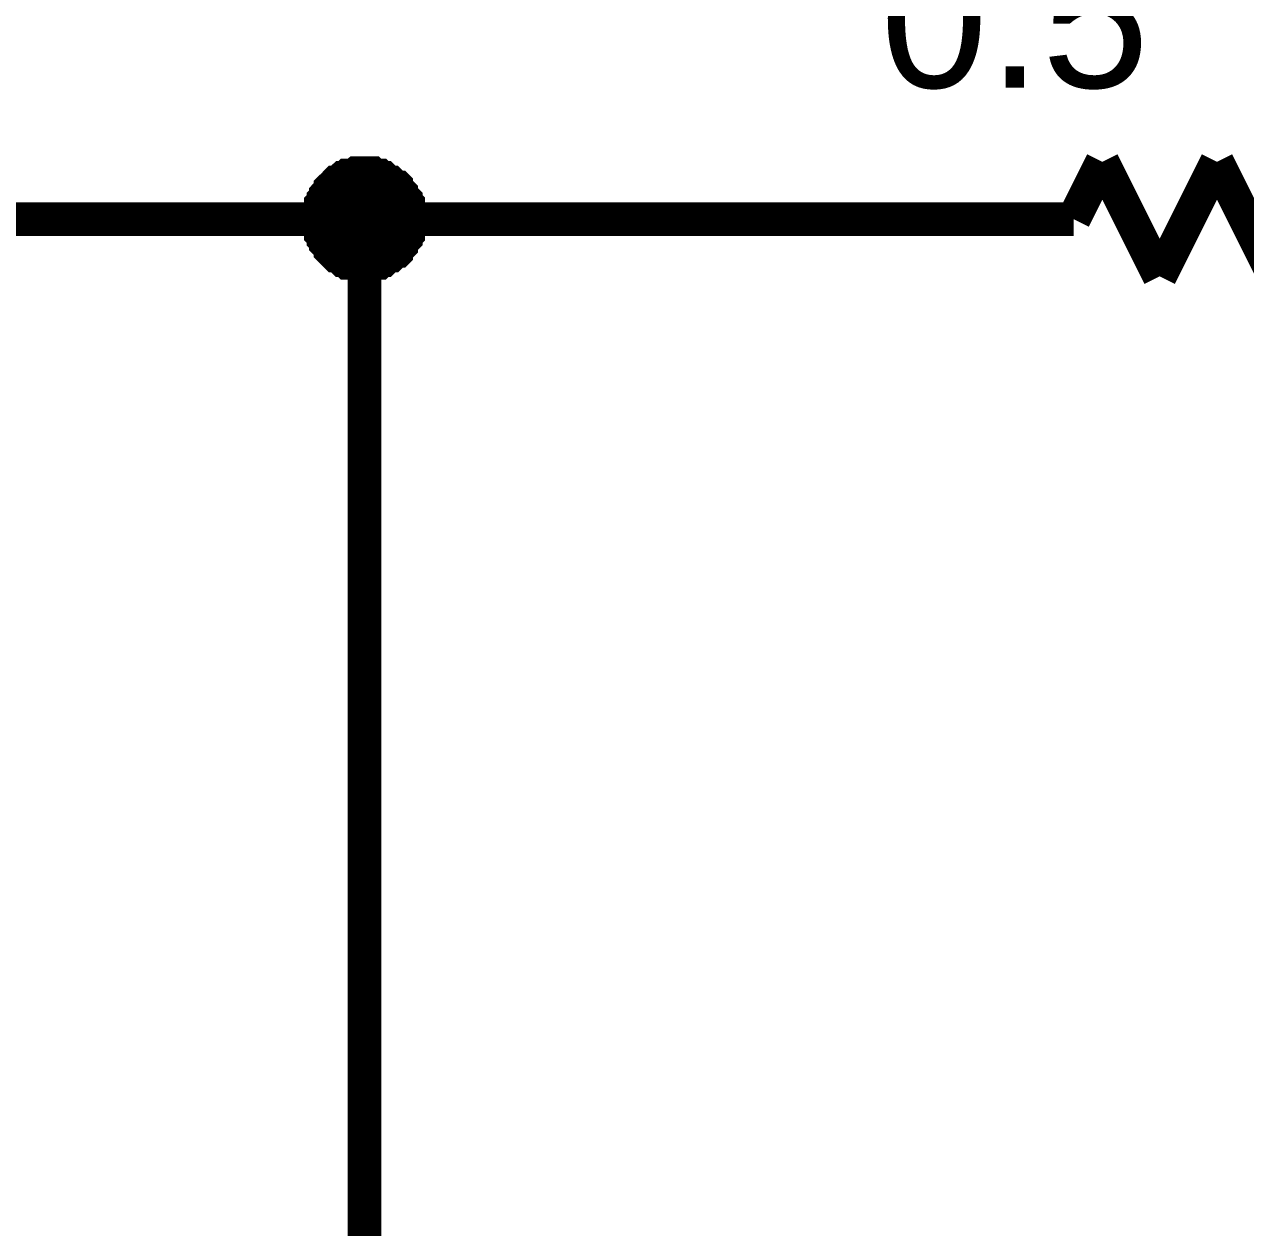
# Model space of a CAD drawing. Header units: millimetres. Extents: x 0 to 594, y 0 to 420.
# Drawn here: x 370.08 to 380.9, y 359.35 to 370.01 of the extents above; entities that cross this region are included whole.
import ezdxf

# ---------------------------------------------------------------- set-up
doc = ezdxf.new("R2010")
doc.units = ezdxf.units.MM
doc.layers.add('Sheet', color=255, linetype='Continuous')
doc.styles.get("Standard").update_dxf_attribs({"font": 'arial.ttf'})

msp = doc.modelspace()

# ---------------------------------------------------------------- linework, layer by layer
at = {"layer": 'Sheet', "color": 0}
for points, const_width in [([(379.632, 368.796), (379.378, 368.288)], 0.3), ([(380.14, 367.78), (379.632, 368.796)], 0.3), ([(380.648, 368.796), (380.14, 367.78)], 0.3), ([(381.156, 367.78), (380.648, 368.796)], 0.3), ([(372.583, 368.288), (372.583, 368.31), (372.583, 368.331), (372.583, 368.373), (372.583, 368.394), (372.605, 368.415), (372.605, 368.437), (372.605, 368.458), (372.626, 368.479), (372.626, 368.5), (372.647, 368.521), (372.647, 368.542), (372.668, 368.564), (372.689, 368.585), (372.689, 368.606), (372.71, 368.627), (372.732, 368.648), (372.753, 368.669), (372.753, 368.669), (372.774, 368.691), (372.795, 368.712), (372.816, 368.712), (372.837, 368.733), (372.859, 368.754), (372.88, 368.754), (372.901, 368.775), (372.943, 368.775), (372.964, 368.775), (372.986, 368.796), (373.007, 368.796), (373.028, 368.796), (373.07, 368.796), (373.091, 368.796)], 0.0991), ([(372.583, 368.288), (372.583, 368.31), (372.583, 368.331), (372.583, 368.373), (372.583, 368.394), (372.605, 368.415), (372.605, 368.437), (372.605, 368.458), (372.626, 368.479), (372.626, 368.5), (372.647, 368.521), (372.647, 368.542), (372.668, 368.564), (372.689, 368.585), (372.689, 368.606), (372.71, 368.627), (372.732, 368.648), (372.753, 368.669), (372.753, 368.669), (372.774, 368.691), (372.795, 368.712), (372.816, 368.712), (372.837, 368.733), (372.859, 368.754), (372.88, 368.754), (372.901, 368.775), (372.943, 368.775), (372.964, 368.775), (372.986, 368.796), (373.007, 368.796), (373.028, 368.796), (373.07, 368.796), (373.091, 368.796)], 0.0991), ([(372.583, 368.288), (372.583, 368.31), (372.583, 368.331), (372.583, 368.373), (372.583, 368.394), (372.605, 368.415), (372.605, 368.437), (372.605, 368.458), (372.626, 368.479), (372.626, 368.5), (372.647, 368.521), (372.647, 368.542), (372.668, 368.564), (372.689, 368.585), (372.689, 368.606), (372.71, 368.627), (372.732, 368.648), (372.753, 368.669), (372.753, 368.669), (372.774, 368.691), (372.795, 368.712), (372.816, 368.712), (372.837, 368.733), (372.859, 368.754), (372.88, 368.754), (372.901, 368.775), (372.943, 368.775), (372.964, 368.775), (372.986, 368.796), (373.007, 368.796), (373.028, 368.796), (373.07, 368.796), (373.091, 368.796)], 0.0991), ([(372.583, 368.288), (372.583, 368.31), (372.583, 368.331), (372.583, 368.373), (372.583, 368.394), (372.605, 368.415), (372.605, 368.437), (372.605, 368.458), (372.626, 368.479), (372.626, 368.5), (372.647, 368.521), (372.647, 368.542), (372.668, 368.564), (372.689, 368.585), (372.689, 368.606), (372.71, 368.627), (372.732, 368.648), (372.753, 368.669), (372.753, 368.669), (372.774, 368.691), (372.795, 368.712), (372.816, 368.712), (372.837, 368.733), (372.859, 368.754), (372.88, 368.754), (372.901, 368.775), (372.943, 368.775), (372.964, 368.775), (372.986, 368.796), (373.007, 368.796), (373.028, 368.796), (373.07, 368.796), (373.091, 368.796)], 0.0991), ([(372.583, 368.288), (372.583, 368.31), (372.583, 368.331), (372.583, 368.373), (372.583, 368.394), (372.605, 368.415), (372.605, 368.437), (372.605, 368.458), (372.626, 368.479), (372.626, 368.5), (372.647, 368.521), (372.647, 368.542), (372.668, 368.564), (372.689, 368.585), (372.689, 368.606), (372.71, 368.627), (372.732, 368.648), (372.753, 368.669), (372.753, 368.669), (372.774, 368.691), (372.795, 368.712), (372.816, 368.712), (372.837, 368.733), (372.859, 368.754), (372.88, 368.754), (372.901, 368.775), (372.943, 368.775), (372.964, 368.775), (372.986, 368.796), (373.007, 368.796), (373.028, 368.796), (373.07, 368.796), (373.091, 368.796)], 0.0991), ([(372.583, 368.288), (372.583, 368.31), (372.583, 368.331), (372.583, 368.373), (372.583, 368.394), (372.605, 368.415), (372.605, 368.437), (372.605, 368.458), (372.626, 368.479), (372.626, 368.5), (372.647, 368.521), (372.647, 368.542), (372.668, 368.564), (372.689, 368.585), (372.689, 368.606), (372.71, 368.627), (372.732, 368.648), (372.753, 368.669), (372.753, 368.669), (372.774, 368.691), (372.795, 368.712), (372.816, 368.712), (372.837, 368.733), (372.859, 368.754), (372.88, 368.754), (372.901, 368.775), (372.943, 368.775), (372.964, 368.775), (372.986, 368.796), (373.007, 368.796), (373.028, 368.796), (373.07, 368.796), (373.091, 368.796)], 0.0991), ([(372.583, 368.288), (372.583, 368.31), (372.583, 368.331), (372.583, 368.373), (372.583, 368.394), (372.605, 368.415), (372.605, 368.437), (372.605, 368.458), (372.626, 368.479), (372.626, 368.5), (372.647, 368.521), (372.647, 368.542), (372.668, 368.564), (372.689, 368.585), (372.689, 368.606), (372.71, 368.627), (372.732, 368.648), (372.753, 368.669), (372.753, 368.669), (372.774, 368.691), (372.795, 368.712), (372.816, 368.712), (372.837, 368.733), (372.859, 368.754), (372.88, 368.754), (372.901, 368.775), (372.943, 368.775), (372.964, 368.775), (372.986, 368.796), (373.007, 368.796), (373.028, 368.796), (373.07, 368.796), (373.091, 368.796)], 0.0991), ([(372.583, 368.288), (372.583, 368.31), (372.583, 368.331), (372.583, 368.373), (372.583, 368.394), (372.605, 368.415), (372.605, 368.437), (372.605, 368.458), (372.626, 368.479), (372.626, 368.5), (372.647, 368.521), (372.647, 368.542), (372.668, 368.564), (372.689, 368.585), (372.689, 368.606), (372.71, 368.627), (372.732, 368.648), (372.753, 368.669), (372.753, 368.669), (372.774, 368.691), (372.795, 368.712), (372.816, 368.712), (372.837, 368.733), (372.859, 368.754), (372.88, 368.754), (372.901, 368.775), (372.943, 368.775), (372.964, 368.775), (372.986, 368.796), (373.007, 368.796), (373.028, 368.796), (373.07, 368.796), (373.091, 368.796)], 0.0991), ([(373.091, 368.796), (373.091, 368.796)], 0.0991), ([(373.091, 368.796), (373.113, 368.796), (373.134, 368.796), (373.176, 368.796), (373.197, 368.796), (373.218, 368.775), (373.24, 368.775), (373.261, 368.775), (373.282, 368.754), (373.303, 368.754), (373.324, 368.733), (373.345, 368.712), (373.367, 368.712), (373.388, 368.691), (373.409, 368.669), (373.43, 368.669), (373.451, 368.648), (373.472, 368.627), (373.472, 368.606), (373.494, 368.585), (373.515, 368.564), (373.515, 368.542), (373.536, 368.521), (373.557, 368.5), (373.557, 368.479), (373.578, 368.458), (373.578, 368.437), (373.578, 368.415), (373.599, 368.394), (373.599, 368.373), (373.599, 368.331), (373.599, 368.31), (373.599, 368.288)], 0.0991), ([(373.091, 368.796), (373.091, 368.796)], 0.0991), ([(373.091, 368.796), (373.113, 368.796), (373.134, 368.796), (373.176, 368.796), (373.197, 368.796), (373.218, 368.775), (373.24, 368.775), (373.261, 368.775), (373.282, 368.754), (373.303, 368.754), (373.324, 368.733), (373.345, 368.712), (373.367, 368.712), (373.388, 368.691), (373.409, 368.669), (373.43, 368.669), (373.451, 368.648), (373.472, 368.627), (373.472, 368.606), (373.494, 368.585), (373.515, 368.564), (373.515, 368.542), (373.536, 368.521), (373.557, 368.5), (373.557, 368.479), (373.578, 368.458), (373.578, 368.437), (373.578, 368.415), (373.599, 368.394), (373.599, 368.373), (373.599, 368.331), (373.599, 368.31), (373.599, 368.288)], 0.0991), ([(373.091, 368.796), (373.091, 368.796)], 0.0991), ([(373.091, 368.796), (373.113, 368.796), (373.134, 368.796), (373.176, 368.796), (373.197, 368.796), (373.218, 368.775), (373.24, 368.775), (373.261, 368.775), (373.282, 368.754), (373.303, 368.754), (373.324, 368.733), (373.345, 368.712), (373.367, 368.712), (373.388, 368.691), (373.409, 368.669), (373.43, 368.669), (373.451, 368.648), (373.472, 368.627), (373.472, 368.606), (373.494, 368.585), (373.515, 368.564), (373.515, 368.542), (373.536, 368.521), (373.557, 368.5), (373.557, 368.479), (373.578, 368.458), (373.578, 368.437), (373.578, 368.415), (373.599, 368.394), (373.599, 368.373), (373.599, 368.331), (373.599, 368.31), (373.599, 368.288)], 0.0991), ([(373.091, 368.796), (373.091, 368.796)], 0.0991), ([(373.091, 368.796), (373.113, 368.796), (373.134, 368.796), (373.176, 368.796), (373.197, 368.796), (373.218, 368.775), (373.24, 368.775), (373.261, 368.775), (373.282, 368.754), (373.303, 368.754), (373.324, 368.733), (373.345, 368.712), (373.367, 368.712), (373.388, 368.691), (373.409, 368.669), (373.43, 368.669), (373.451, 368.648), (373.472, 368.627), (373.472, 368.606), (373.494, 368.585), (373.515, 368.564), (373.515, 368.542), (373.536, 368.521), (373.557, 368.5), (373.557, 368.479), (373.578, 368.458), (373.578, 368.437), (373.578, 368.415), (373.599, 368.394), (373.599, 368.373), (373.599, 368.331), (373.599, 368.31), (373.599, 368.288)], 0.0991), ([(373.091, 368.796), (373.091, 368.796)], 0.0991), ([(373.091, 368.796), (373.113, 368.796), (373.134, 368.796), (373.176, 368.796), (373.197, 368.796), (373.218, 368.775), (373.24, 368.775), (373.261, 368.775), (373.282, 368.754), (373.303, 368.754), (373.324, 368.733), (373.345, 368.712), (373.367, 368.712), (373.388, 368.691), (373.409, 368.669), (373.43, 368.669), (373.451, 368.648), (373.472, 368.627), (373.472, 368.606), (373.494, 368.585), (373.515, 368.564), (373.515, 368.542), (373.536, 368.521), (373.557, 368.5), (373.557, 368.479), (373.578, 368.458), (373.578, 368.437), (373.578, 368.415), (373.599, 368.394), (373.599, 368.373), (373.599, 368.331), (373.599, 368.31), (373.599, 368.288)], 0.0991), ([(373.091, 368.796), (373.091, 368.796)], 0.0991), ([(373.091, 368.796), (373.113, 368.796), (373.134, 368.796), (373.176, 368.796), (373.197, 368.796), (373.218, 368.775), (373.24, 368.775), (373.261, 368.775), (373.282, 368.754), (373.303, 368.754), (373.324, 368.733), (373.345, 368.712), (373.367, 368.712), (373.388, 368.691), (373.409, 368.669), (373.43, 368.669), (373.451, 368.648), (373.472, 368.627), (373.472, 368.606), (373.494, 368.585), (373.515, 368.564), (373.515, 368.542), (373.536, 368.521), (373.557, 368.5), (373.557, 368.479), (373.578, 368.458), (373.578, 368.437), (373.578, 368.415), (373.599, 368.394), (373.599, 368.373), (373.599, 368.331), (373.599, 368.31), (373.599, 368.288)], 0.0991), ([(373.091, 368.796), (373.091, 368.796)], 0.0991), ([(373.091, 368.796), (373.113, 368.796), (373.134, 368.796), (373.176, 368.796), (373.197, 368.796), (373.218, 368.775), (373.24, 368.775), (373.261, 368.775), (373.282, 368.754), (373.303, 368.754), (373.324, 368.733), (373.345, 368.712), (373.367, 368.712), (373.388, 368.691), (373.409, 368.669), (373.43, 368.669), (373.451, 368.648), (373.472, 368.627), (373.472, 368.606), (373.494, 368.585), (373.515, 368.564), (373.515, 368.542), (373.536, 368.521), (373.557, 368.5), (373.557, 368.479), (373.578, 368.458), (373.578, 368.437), (373.578, 368.415), (373.599, 368.394), (373.599, 368.373), (373.599, 368.331), (373.599, 368.31), (373.599, 368.288)], 0.0991), ([(373.091, 368.796), (373.091, 368.796)], 0.0991), ([(373.091, 368.796), (373.113, 368.796), (373.134, 368.796), (373.176, 368.796), (373.197, 368.796), (373.218, 368.775), (373.24, 368.775), (373.261, 368.775), (373.282, 368.754), (373.303, 368.754), (373.324, 368.733), (373.345, 368.712), (373.367, 368.712), (373.388, 368.691), (373.409, 368.669), (373.43, 368.669), (373.451, 368.648), (373.472, 368.627), (373.472, 368.606), (373.494, 368.585), (373.515, 368.564), (373.515, 368.542), (373.536, 368.521), (373.557, 368.5), (373.557, 368.479), (373.578, 368.458), (373.578, 368.437), (373.578, 368.415), (373.599, 368.394), (373.599, 368.373), (373.599, 368.331), (373.599, 368.31), (373.599, 368.288)], 0.0991), ([(346.19, 368.288), (373.091, 368.288), (375.822, 368.288)], 0.3), ([(373.091, 357.684), (373.091, 368.288)], 0.3), ([(378.362, 368.288), (375.822, 368.288)], 0.3), ([(379.378, 368.288), (378.362, 368.288)], 0.3), ([(373.091, 367.78), (373.07, 367.78), (373.028, 367.78), (373.007, 367.78), (372.986, 367.78), (372.964, 367.802), (372.943, 367.802), (372.901, 367.802), (372.88, 367.823), (372.859, 367.823), (372.837, 367.844), (372.816, 367.865), (372.795, 367.865), (372.774, 367.886), (372.753, 367.907), (372.753, 367.907), (372.732, 367.929), (372.71, 367.95), (372.689, 367.971), (372.689, 367.992), (372.668, 368.013), (372.647, 368.034), (372.647, 368.056), (372.626, 368.077), (372.626, 368.098), (372.605, 368.119), (372.605, 368.14), (372.605, 368.161), (372.583, 368.183), (372.583, 368.204), (372.583, 368.246), (372.583, 368.267), (372.583, 368.288)], 0.0991), ([(372.583, 368.288), (372.583, 368.288)], 0.0991), ([(373.091, 367.78), (373.07, 367.78), (373.028, 367.78), (373.007, 367.78), (372.986, 367.78), (372.964, 367.802), (372.943, 367.802), (372.901, 367.802), (372.88, 367.823), (372.859, 367.823), (372.837, 367.844), (372.816, 367.865), (372.795, 367.865), (372.774, 367.886), (372.753, 367.907), (372.753, 367.907), (372.732, 367.929), (372.71, 367.95), (372.689, 367.971), (372.689, 367.992), (372.668, 368.013), (372.647, 368.034), (372.647, 368.056), (372.626, 368.077), (372.626, 368.098), (372.605, 368.119), (372.605, 368.14), (372.605, 368.161), (372.583, 368.183), (372.583, 368.204), (372.583, 368.246), (372.583, 368.267), (372.583, 368.288)], 0.0991), ([(372.583, 368.288), (372.583, 368.288)], 0.0991), ([(373.091, 367.78), (373.07, 367.78), (373.028, 367.78), (373.007, 367.78), (372.986, 367.78), (372.964, 367.802), (372.943, 367.802), (372.901, 367.802), (372.88, 367.823), (372.859, 367.823), (372.837, 367.844), (372.816, 367.865), (372.795, 367.865), (372.774, 367.886), (372.753, 367.907), (372.753, 367.907), (372.732, 367.929), (372.71, 367.95), (372.689, 367.971), (372.689, 367.992), (372.668, 368.013), (372.647, 368.034), (372.647, 368.056), (372.626, 368.077), (372.626, 368.098), (372.605, 368.119), (372.605, 368.14), (372.605, 368.161), (372.583, 368.183), (372.583, 368.204), (372.583, 368.246), (372.583, 368.267), (372.583, 368.288)], 0.0991), ([(372.583, 368.288), (372.583, 368.288)], 0.0991), ([(373.091, 367.78), (373.07, 367.78), (373.028, 367.78), (373.007, 367.78), (372.986, 367.78), (372.964, 367.802), (372.943, 367.802), (372.901, 367.802), (372.88, 367.823), (372.859, 367.823), (372.837, 367.844), (372.816, 367.865), (372.795, 367.865), (372.774, 367.886), (372.753, 367.907), (372.753, 367.907), (372.732, 367.929), (372.71, 367.95), (372.689, 367.971), (372.689, 367.992), (372.668, 368.013), (372.647, 368.034), (372.647, 368.056), (372.626, 368.077), (372.626, 368.098), (372.605, 368.119), (372.605, 368.14), (372.605, 368.161), (372.583, 368.183), (372.583, 368.204), (372.583, 368.246), (372.583, 368.267), (372.583, 368.288)], 0.0991), ([(372.583, 368.288), (372.583, 368.288)], 0.0991), ([(373.091, 367.78), (373.07, 367.78), (373.028, 367.78), (373.007, 367.78), (372.986, 367.78), (372.964, 367.802), (372.943, 367.802), (372.901, 367.802), (372.88, 367.823), (372.859, 367.823), (372.837, 367.844), (372.816, 367.865), (372.795, 367.865), (372.774, 367.886), (372.753, 367.907), (372.753, 367.907), (372.732, 367.929), (372.71, 367.95), (372.689, 367.971), (372.689, 367.992), (372.668, 368.013), (372.647, 368.034), (372.647, 368.056), (372.626, 368.077), (372.626, 368.098), (372.605, 368.119), (372.605, 368.14), (372.605, 368.161), (372.583, 368.183), (372.583, 368.204), (372.583, 368.246), (372.583, 368.267), (372.583, 368.288)], 0.0991), ([(372.583, 368.288), (372.583, 368.288)], 0.0991), ([(373.091, 367.78), (373.07, 367.78), (373.028, 367.78), (373.007, 367.78), (372.986, 367.78), (372.964, 367.802), (372.943, 367.802), (372.901, 367.802), (372.88, 367.823), (372.859, 367.823), (372.837, 367.844), (372.816, 367.865), (372.795, 367.865), (372.774, 367.886), (372.753, 367.907), (372.753, 367.907), (372.732, 367.929), (372.71, 367.95), (372.689, 367.971), (372.689, 367.992), (372.668, 368.013), (372.647, 368.034), (372.647, 368.056), (372.626, 368.077), (372.626, 368.098), (372.605, 368.119), (372.605, 368.14), (372.605, 368.161), (372.583, 368.183), (372.583, 368.204), (372.583, 368.246), (372.583, 368.267), (372.583, 368.288)], 0.0991), ([(372.583, 368.288), (372.583, 368.288)], 0.0991), ([(373.091, 367.78), (373.07, 367.78), (373.028, 367.78), (373.007, 367.78), (372.986, 367.78), (372.964, 367.802), (372.943, 367.802), (372.901, 367.802), (372.88, 367.823), (372.859, 367.823), (372.837, 367.844), (372.816, 367.865), (372.795, 367.865), (372.774, 367.886), (372.753, 367.907), (372.753, 367.907), (372.732, 367.929), (372.71, 367.95), (372.689, 367.971), (372.689, 367.992), (372.668, 368.013), (372.647, 368.034), (372.647, 368.056), (372.626, 368.077), (372.626, 368.098), (372.605, 368.119), (372.605, 368.14), (372.605, 368.161), (372.583, 368.183), (372.583, 368.204), (372.583, 368.246), (372.583, 368.267), (372.583, 368.288)], 0.0991), ([(372.583, 368.288), (372.583, 368.288)], 0.0991), ([(373.091, 367.78), (373.07, 367.78), (373.028, 367.78), (373.007, 367.78), (372.986, 367.78), (372.964, 367.802), (372.943, 367.802), (372.901, 367.802), (372.88, 367.823), (372.859, 367.823), (372.837, 367.844), (372.816, 367.865), (372.795, 367.865), (372.774, 367.886), (372.753, 367.907), (372.753, 367.907), (372.732, 367.929), (372.71, 367.95), (372.689, 367.971), (372.689, 367.992), (372.668, 368.013), (372.647, 368.034), (372.647, 368.056), (372.626, 368.077), (372.626, 368.098), (372.605, 368.119), (372.605, 368.14), (372.605, 368.161), (372.583, 368.183), (372.583, 368.204), (372.583, 368.246), (372.583, 368.267), (372.583, 368.288)], 0.0991), ([(372.583, 368.288), (372.583, 368.288)], 0.0991), ([(373.599, 368.288), (373.599, 368.267), (373.599, 368.246), (373.599, 368.204), (373.599, 368.183), (373.578, 368.161), (373.578, 368.14), (373.578, 368.119), (373.557, 368.098), (373.557, 368.077), (373.536, 368.056), (373.515, 368.034), (373.515, 368.013), (373.494, 367.992), (373.472, 367.971), (373.472, 367.95), (373.451, 367.929), (373.43, 367.907), (373.409, 367.907), (373.388, 367.886), (373.367, 367.865), (373.345, 367.865), (373.324, 367.844), (373.303, 367.823), (373.282, 367.823), (373.261, 367.802), (373.24, 367.802), (373.218, 367.802), (373.197, 367.78), (373.176, 367.78), (373.134, 367.78), (373.113, 367.78), (373.091, 367.78)], 0.0991), ([(373.599, 368.288), (373.599, 368.267), (373.599, 368.246), (373.599, 368.204), (373.599, 368.183), (373.578, 368.161), (373.578, 368.14), (373.578, 368.119), (373.557, 368.098), (373.557, 368.077), (373.536, 368.056), (373.515, 368.034), (373.515, 368.013), (373.494, 367.992), (373.472, 367.971), (373.472, 367.95), (373.451, 367.929), (373.43, 367.907), (373.409, 367.907), (373.388, 367.886), (373.367, 367.865), (373.345, 367.865), (373.324, 367.844), (373.303, 367.823), (373.282, 367.823), (373.261, 367.802), (373.24, 367.802), (373.218, 367.802), (373.197, 367.78), (373.176, 367.78), (373.134, 367.78), (373.113, 367.78), (373.091, 367.78)], 0.0991), ([(373.599, 368.288), (373.599, 368.267), (373.599, 368.246), (373.599, 368.204), (373.599, 368.183), (373.578, 368.161), (373.578, 368.14), (373.578, 368.119), (373.557, 368.098), (373.557, 368.077), (373.536, 368.056), (373.515, 368.034), (373.515, 368.013), (373.494, 367.992), (373.472, 367.971), (373.472, 367.95), (373.451, 367.929), (373.43, 367.907), (373.409, 367.907), (373.388, 367.886), (373.367, 367.865), (373.345, 367.865), (373.324, 367.844), (373.303, 367.823), (373.282, 367.823), (373.261, 367.802), (373.24, 367.802), (373.218, 367.802), (373.197, 367.78), (373.176, 367.78), (373.134, 367.78), (373.113, 367.78), (373.091, 367.78)], 0.0991), ([(373.599, 368.288), (373.599, 368.267), (373.599, 368.246), (373.599, 368.204), (373.599, 368.183), (373.578, 368.161), (373.578, 368.14), (373.578, 368.119), (373.557, 368.098), (373.557, 368.077), (373.536, 368.056), (373.515, 368.034), (373.515, 368.013), (373.494, 367.992), (373.472, 367.971), (373.472, 367.95), (373.451, 367.929), (373.43, 367.907), (373.409, 367.907), (373.388, 367.886), (373.367, 367.865), (373.345, 367.865), (373.324, 367.844), (373.303, 367.823), (373.282, 367.823), (373.261, 367.802), (373.24, 367.802), (373.218, 367.802), (373.197, 367.78), (373.176, 367.78), (373.134, 367.78), (373.113, 367.78), (373.091, 367.78)], 0.0991), ([(373.599, 368.288), (373.599, 368.267), (373.599, 368.246), (373.599, 368.204), (373.599, 368.183), (373.578, 368.161), (373.578, 368.14), (373.578, 368.119), (373.557, 368.098), (373.557, 368.077), (373.536, 368.056), (373.515, 368.034), (373.515, 368.013), (373.494, 367.992), (373.472, 367.971), (373.472, 367.95), (373.451, 367.929), (373.43, 367.907), (373.409, 367.907), (373.388, 367.886), (373.367, 367.865), (373.345, 367.865), (373.324, 367.844), (373.303, 367.823), (373.282, 367.823), (373.261, 367.802), (373.24, 367.802), (373.218, 367.802), (373.197, 367.78), (373.176, 367.78), (373.134, 367.78), (373.113, 367.78), (373.091, 367.78)], 0.0991), ([(373.599, 368.288), (373.599, 368.267), (373.599, 368.246), (373.599, 368.204), (373.599, 368.183), (373.578, 368.161), (373.578, 368.14), (373.578, 368.119), (373.557, 368.098), (373.557, 368.077), (373.536, 368.056), (373.515, 368.034), (373.515, 368.013), (373.494, 367.992), (373.472, 367.971), (373.472, 367.95), (373.451, 367.929), (373.43, 367.907), (373.409, 367.907), (373.388, 367.886), (373.367, 367.865), (373.345, 367.865), (373.324, 367.844), (373.303, 367.823), (373.282, 367.823), (373.261, 367.802), (373.24, 367.802), (373.218, 367.802), (373.197, 367.78), (373.176, 367.78), (373.134, 367.78), (373.113, 367.78), (373.091, 367.78)], 0.0991), ([(373.599, 368.288), (373.599, 368.267), (373.599, 368.246), (373.599, 368.204), (373.599, 368.183), (373.578, 368.161), (373.578, 368.14), (373.578, 368.119), (373.557, 368.098), (373.557, 368.077), (373.536, 368.056), (373.515, 368.034), (373.515, 368.013), (373.494, 367.992), (373.472, 367.971), (373.472, 367.95), (373.451, 367.929), (373.43, 367.907), (373.409, 367.907), (373.388, 367.886), (373.367, 367.865), (373.345, 367.865), (373.324, 367.844), (373.303, 367.823), (373.282, 367.823), (373.261, 367.802), (373.24, 367.802), (373.218, 367.802), (373.197, 367.78), (373.176, 367.78), (373.134, 367.78), (373.113, 367.78), (373.091, 367.78)], 0.0991), ([(373.599, 368.288), (373.599, 368.267), (373.599, 368.246), (373.599, 368.204), (373.599, 368.183), (373.578, 368.161), (373.578, 368.14), (373.578, 368.119), (373.557, 368.098), (373.557, 368.077), (373.536, 368.056), (373.515, 368.034), (373.515, 368.013), (373.494, 367.992), (373.472, 367.971), (373.472, 367.95), (373.451, 367.929), (373.43, 367.907), (373.409, 367.907), (373.388, 367.886), (373.367, 367.865), (373.345, 367.865), (373.324, 367.844), (373.303, 367.823), (373.282, 367.823), (373.261, 367.802), (373.24, 367.802), (373.218, 367.802), (373.197, 367.78), (373.176, 367.78), (373.134, 367.78), (373.113, 367.78), (373.091, 367.78)], 0.0991), ([(373.599, 368.288), (373.599, 368.288), (373.599, 368.288), (373.599, 368.288), (373.599, 368.288), (373.599, 368.288), (373.599, 368.288), (373.599, 368.288), (373.599, 368.288), (373.599, 368.288), (373.599, 368.288), (373.599, 368.288), (373.599, 368.288), (373.599, 368.288), (373.599, 368.288), (373.599, 368.288), (373.599, 368.288), (373.599, 368.288), (373.599, 368.288), (373.599, 368.288), (373.599, 368.288), (373.599, 368.288), (373.599, 368.288), (373.599, 368.288), (373.599, 368.288), (373.599, 368.288), (373.599, 368.288), (373.599, 368.288), (373.599, 368.288), (373.599, 368.288), (373.599, 368.288), (373.599, 368.288), (373.599, 368.288)], 0.0991), ([(373.599, 368.288), (373.599, 368.288)], 0.0991), ([(373.599, 368.288), (373.599, 368.288), (373.599, 368.288), (373.599, 368.288), (373.599, 368.288), (373.599, 368.288), (373.599, 368.288), (373.599, 368.288), (373.599, 368.288), (373.599, 368.288), (373.599, 368.288), (373.599, 368.288), (373.599, 368.288), (373.599, 368.288), (373.599, 368.288), (373.599, 368.288), (373.599, 368.288), (373.599, 368.288), (373.599, 368.288), (373.599, 368.288), (373.599, 368.288), (373.599, 368.288), (373.599, 368.288), (373.599, 368.288), (373.599, 368.288), (373.599, 368.288), (373.599, 368.288), (373.599, 368.288), (373.599, 368.288), (373.599, 368.288), (373.599, 368.288), (373.599, 368.288), (373.599, 368.288)], 0.0991), ([(373.599, 368.288), (373.599, 368.288)], 0.0991), ([(373.599, 368.288), (373.599, 368.288), (373.599, 368.288), (373.599, 368.288), (373.599, 368.288), (373.599, 368.288), (373.599, 368.288), (373.599, 368.288), (373.599, 368.288), (373.599, 368.288), (373.599, 368.288), (373.599, 368.288), (373.599, 368.288), (373.599, 368.288), (373.599, 368.288), (373.599, 368.288), (373.599, 368.288), (373.599, 368.288), (373.599, 368.288), (373.599, 368.288), (373.599, 368.288), (373.599, 368.288), (373.599, 368.288), (373.599, 368.288), (373.599, 368.288), (373.599, 368.288), (373.599, 368.288), (373.599, 368.288), (373.599, 368.288), (373.599, 368.288), (373.599, 368.288), (373.599, 368.288), (373.599, 368.288)], 0.0991), ([(373.599, 368.288), (373.599, 368.288)], 0.0991), ([(373.599, 368.288), (373.599, 368.288), (373.599, 368.288), (373.599, 368.288), (373.599, 368.288), (373.599, 368.288), (373.599, 368.288), (373.599, 368.288), (373.599, 368.288), (373.599, 368.288), (373.599, 368.288), (373.599, 368.288), (373.599, 368.288), (373.599, 368.288), (373.599, 368.288), (373.599, 368.288), (373.599, 368.288), (373.599, 368.288), (373.599, 368.288), (373.599, 368.288), (373.599, 368.288), (373.599, 368.288), (373.599, 368.288), (373.599, 368.288), (373.599, 368.288), (373.599, 368.288), (373.599, 368.288), (373.599, 368.288), (373.599, 368.288), (373.599, 368.288), (373.599, 368.288), (373.599, 368.288), (373.599, 368.288)], 0.0991), ([(373.599, 368.288), (373.599, 368.288)], 0.0991), ([(373.599, 368.288), (373.599, 368.288), (373.599, 368.288), (373.599, 368.288), (373.599, 368.288), (373.599, 368.288), (373.599, 368.288), (373.599, 368.288), (373.599, 368.288), (373.599, 368.288), (373.599, 368.288), (373.599, 368.288), (373.599, 368.288), (373.599, 368.288), (373.599, 368.288), (373.599, 368.288), (373.599, 368.288), (373.599, 368.288), (373.599, 368.288), (373.599, 368.288), (373.599, 368.288), (373.599, 368.288), (373.599, 368.288), (373.599, 368.288), (373.599, 368.288), (373.599, 368.288), (373.599, 368.288), (373.599, 368.288), (373.599, 368.288), (373.599, 368.288), (373.599, 368.288), (373.599, 368.288), (373.599, 368.288)], 0.0991), ([(373.599, 368.288), (373.599, 368.288)], 0.0991), ([(373.599, 368.288), (373.599, 368.288), (373.599, 368.288), (373.599, 368.288), (373.599, 368.288), (373.599, 368.288), (373.599, 368.288), (373.599, 368.288), (373.599, 368.288), (373.599, 368.288), (373.599, 368.288), (373.599, 368.288), (373.599, 368.288), (373.599, 368.288), (373.599, 368.288), (373.599, 368.288), (373.599, 368.288), (373.599, 368.288), (373.599, 368.288), (373.599, 368.288), (373.599, 368.288), (373.599, 368.288), (373.599, 368.288), (373.599, 368.288), (373.599, 368.288), (373.599, 368.288), (373.599, 368.288), (373.599, 368.288), (373.599, 368.288), (373.599, 368.288), (373.599, 368.288), (373.599, 368.288), (373.599, 368.288)], 0.0991), ([(373.599, 368.288), (373.599, 368.288)], 0.0991), ([(373.599, 368.288), (373.599, 368.288), (373.599, 368.288), (373.599, 368.288), (373.599, 368.288), (373.599, 368.288), (373.599, 368.288), (373.599, 368.288), (373.599, 368.288), (373.599, 368.288), (373.599, 368.288), (373.599, 368.288), (373.599, 368.288), (373.599, 368.288), (373.599, 368.288), (373.599, 368.288), (373.599, 368.288), (373.599, 368.288), (373.599, 368.288), (373.599, 368.288), (373.599, 368.288), (373.599, 368.288), (373.599, 368.288), (373.599, 368.288), (373.599, 368.288), (373.599, 368.288), (373.599, 368.288), (373.599, 368.288), (373.599, 368.288), (373.599, 368.288), (373.599, 368.288), (373.599, 368.288), (373.599, 368.288)], 0.0991), ([(373.599, 368.288), (373.599, 368.288)], 0.0991), ([(373.599, 368.288), (373.599, 368.288), (373.599, 368.288), (373.599, 368.288), (373.599, 368.288), (373.599, 368.288), (373.599, 368.288), (373.599, 368.288), (373.599, 368.288), (373.599, 368.288), (373.599, 368.288), (373.599, 368.288), (373.599, 368.288), (373.599, 368.288), (373.599, 368.288), (373.599, 368.288), (373.599, 368.288), (373.599, 368.288), (373.599, 368.288), (373.599, 368.288), (373.599, 368.288), (373.599, 368.288), (373.599, 368.288), (373.599, 368.288), (373.599, 368.288), (373.599, 368.288), (373.599, 368.288), (373.599, 368.288), (373.599, 368.288), (373.599, 368.288), (373.599, 368.288), (373.599, 368.288), (373.599, 368.288)], 0.0991), ([(373.599, 368.288), (373.599, 368.288)], 0.0991)]:
    msp.add_lwpolyline(points, dxfattribs=dict(at, const_width=const_width))
at = {"layer": 'Sheet', "color": 0, "const_width": 0.508}
msp.add_lwpolyline([(372.825, 368.3, 1), (373.333, 368.3, 1)], format="xyb", close=True, dxfattribs=at)

# ---------------------------------------------------------------- texts
at = {"layer": 'Sheet', "color": 0}
msp.add_text('0.5', height=1.2277, dxfattribs=at).set_placement((377.663, 369.453))

doc.saveas('drawing.dxf')
